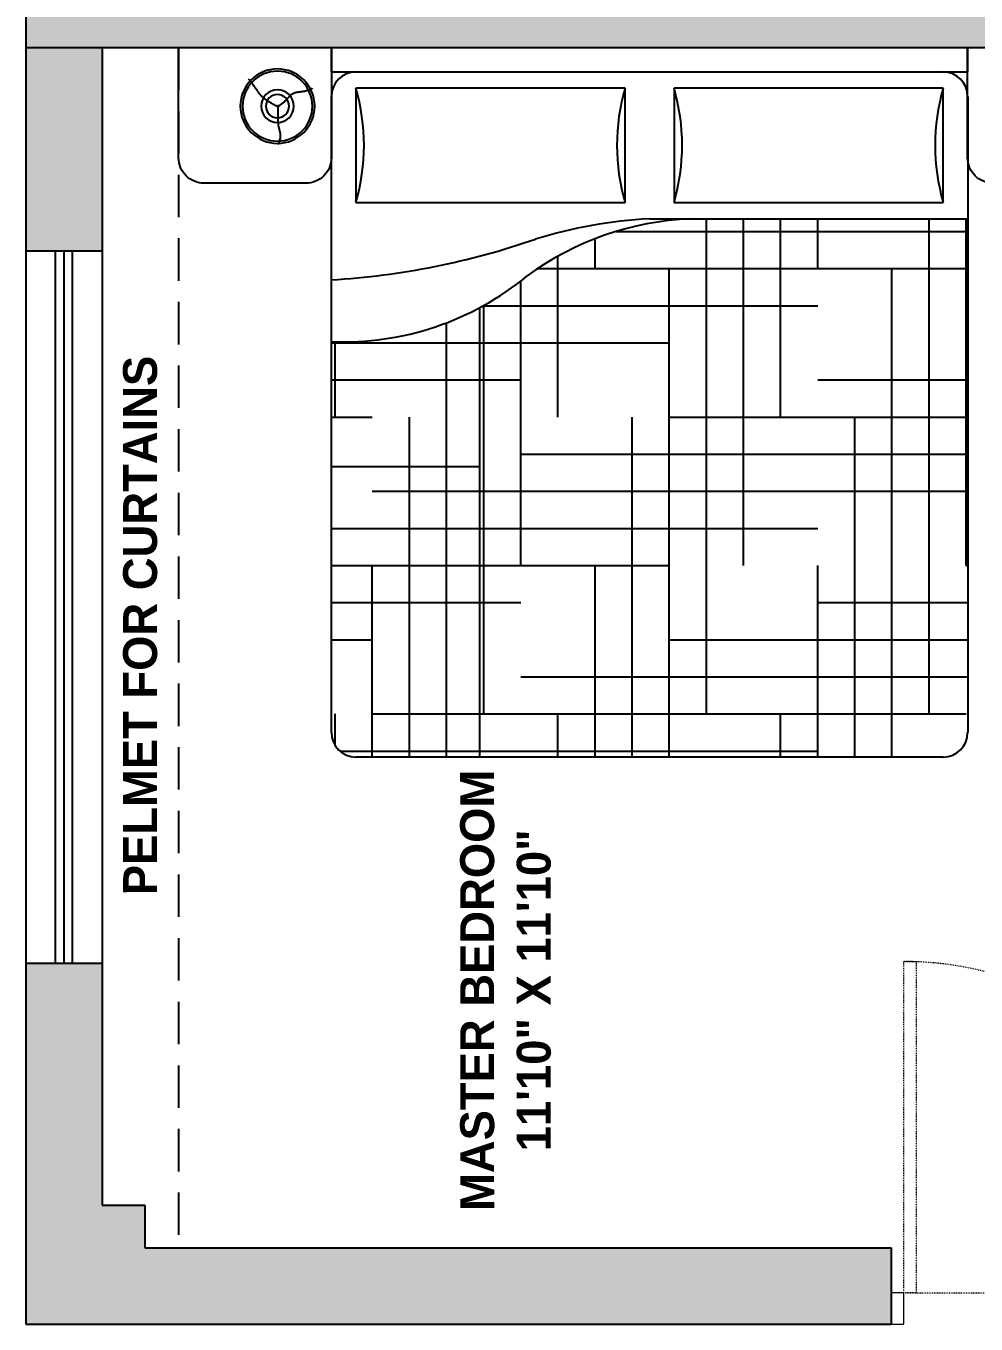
# Model space of a CAD drawing. Header units: inches. Extents: x 9636 to 21597, y -10243 to 557.
# Drawn here: x 9636.1 to 9748.1, y -6424.4 to -6271.4 of the extents above; entities that cross this region are included whole.
import ezdxf

# ---------------------------------------------------------------- set-up
doc = ezdxf.new("R2010")
doc.units = ezdxf.units.IN
doc.header["$MEASUREMENT"] = 0
for name, pattern in [('AUDIT_D_060311083008-3', [0]), ('DASHED', [0.75, 0.5, -0.25]), ('DASHED2', [0.375, 0.25, -0.125]), ('HIDDEN', [0.375, 0.25, -0.125])]:
    doc.linetypes.add(name, pattern=pattern)
for name, color, linetype in [('A-DOOR', 251, 'AUDIT_D_060311083008-3'), ('A-Door-Frame', 1, 'Continuous'), ('A-Door-Swing', 8, 'HIDDEN'), ('IEL-HATCH-002', 7, 'Continuous'), ('TEFRİŞ', 11, 'Continuous')]:
    doc.layers.add(name, color=color, linetype=linetype)
doc.styles.add('HEMI', font='stylu.ttf')
pattern_1 = [(90, (16.9, 0), (-744, 744), [744, -744]), (90, (140.9, 0), (-744, 744), [744, -744]), (90, (264.9, 0), (-744, 744), [744, -744]), (90, (388.9, 0), (-744, 744), [744, -744]), (90, (512.9, 0), (-744, 744), [744, -744]), (90, (636.9, 0), (-744, 744), [744, -744]), (90, (760.9, 0), (-744, 744), [744, -744]), (0, (16.9, 744), (744, -744), [744, -744]), (0, (16.9, 868), (744, -744), [744, -744]), (0, (16.9, 992), (744, -744), [744, -744]), (0, (16.9, 1116), (744, -744), [744, -744]), (0, (16.9, 1240), (744, -744), [744, -744]), (0, (16.9, 1364), (744, -744), [744, -744]), (0, (16.9, 1488), (744, -744), [744, -744])]

# ---------------------------------------------------------------- blocks, each defined once
blk = doc.blocks.new('*U11')
at = {"layer": 'A-Door-Frame', "lineweight": 5}
for p, q in [((0, -100), (0, 0)), ((1145.5, -100), (1145.5, 0))]:
    blk.add_line(p, q, dxfattribs=at)
for points in [[(0, -100), (40, -100), (40, 0), (0, 0)], [(1145.5, -100), (1105.5, -100), (1105.5, 0), (1145.5, 0)]]:
    blk.add_lwpolyline(points, dxfattribs=at)
at = {"layer": 'A-Door-Swing', "linetype": 'DASHED2', "lineweight": 5}
blk.add_line((49.5, 0), (1115, 0), dxfattribs=at)
blk.add_lwpolyline([(40, 0), (40, 1065.5), (80, 1065.5), (80, 0)], close=True, dxfattribs=at)
blk.add_arc((40, 0), 1065.5, 360, 90, dxfattribs=at)
blk = doc.blocks.new('db')
at = {"layer": 'IEL-HATCH-002', "transparency": 33554687}
h = blk.add_hatch(dxfattribs=at)
h.set_pattern_fill('AR-PARQ1', color=253, scale=62)
h.set_pattern_definition(pattern_1)
h.paths.add_polyline_path([(3316.83, 804.31), (3284.13, 804.31, 0.147224), (3264.9, 797.58, -0.185244), (3241.83, 789.83), (3241.83, 743.73, 0.414214), (3244.71, 740.84), (3313.94, 740.84, 0.414214), (3316.83, 743.73)])
h = blk.add_hatch(dxfattribs=at)
h.set_pattern_fill('AR-PARQ1', color=253, scale=62)
h.set_pattern_definition(pattern_1)
h.paths.add_polyline_path([(3316.83, 804.31), (3284.13, 804.31, 0.147224), (3264.9, 797.58, -0.185244), (3241.83, 789.83), (3241.83, 743.73, 0.414214), (3244.71, 740.84), (3313.94, 740.84, 0.414214), (3316.83, 743.73)])
h = blk.add_hatch(dxfattribs=at)
h.set_pattern_fill('HOUND', color=33, scale=70)
h.set_pattern_definition([(0, (16.908, 0), (17.5, 4.375), [70, -35]), (90, (16.908, 0), (-4.375, -17.5), [70, -35])])
h.paths.add_polyline_path([(3316.83, 804.31), (3284.13, 804.31, 0.147224), (3264.9, 797.58, -0.185244), (3241.83, 789.83), (3241.83, 743.73, 0.414214), (3244.71, 740.84), (3313.94, 740.84, 0.414214), (3316.83, 743.73)])
at = {"color": 0, "linetype": 'ByBlock'}
for p, q in [((3241.83, 824.5), (3316.83, 824.5)), ((3241.83, 821.61), (3241.83, 824.5)), ((3316.83, 821.61), (3316.83, 824.5)), ((3241.83, 821.61), (3316.83, 821.61)), ((3241.83, 743.73), (3241.83, 818.73)), ((3244.71, 819.69), (3244.71, 806.23)), ((3276.44, 819.69), (3244.71, 819.69)), ((3276.44, 806.23), (3276.44, 819.69)), ((3313.94, 819.69), (3282.21, 819.69)), ((3282.21, 819.69), (3282.21, 806.23)), ((3313.94, 806.23), (3313.94, 819.69)), ((3316.83, 818.73), (3316.83, 743.73)), ((3244.71, 806.23), (3276.44, 806.23)), ((3282.21, 806.23), (3313.94, 806.23)), ((3279.33, 804.31), (3316.83, 804.31)), ((3313.94, 740.84), (3244.71, 740.84))]:
    blk.add_line(p, q, dxfattribs=at)
for centre, radius, start, end in [((3244.71, 818.73), 2.88, 90, 180), ((3313.94, 818.73), 2.88, 0, 90), ((3221.63, 812.96), 24.04, 343.7398, 16.2602), ((3299.52, 812.96), 24.04, 163.7398, 196.2602), ((3259.13, 812.96), 24.04, 343.7398, 16.2602), ((3337.02, 812.96), 24.04, 163.7398, 196.2602), ((3285.7, 768.99), 35.35, 92.5398, 126.0403), ((3282.65, 746.81), 57.59, 93.3065, 106.9429), ((3236.62, 885.64), 88.69, 273.3665, 289.2534), ((3243.27, 823.78), 33.98, 267.5673, 309.5461), ((3244.71, 743.73), 2.88, 180, 270), ((3313.94, 743.73), 2.88, 270, 0)]:
    blk.add_arc(centre, radius, start, end, dxfattribs=at)

msp = doc.modelspace()

# ---------------------------------------------------------------- hatches: boundary and pattern name
at = {"layer": 'IEL-HATCH-002', "true_color": 0xc7c8ca, "transparency": 33554687}
h = msp.add_hatch(color=9, dxfattribs=at)
h.dxf.hatch_style = 1
h.paths.add_polyline_path([(9636.09, -6381.92), (9636.09, -6424.42), (9738.09, -6424.42), (9738.09, -6420.75), (9738.09, -6415.42), (9650.09, -6415.42), (9650.09, -6410.42), (9645.09, -6410.42), (9645.09, -6381.92)])
h.paths.add_polyline_path([(9636.09, -6273.92), (9636.09, -6297.92), (9645.09, -6297.92), (9645.09, -6273.92)])
h.paths.add_polyline_path([(9636.09, -6195.42), (9636.09, -6273.92), (9855.09, -6273.92), (9855.09, -6267.42), (9645.09, -6267.42), (9645.09, -6195.42)])
h.paths.add_polyline_path([(9855.09, -6166.42), (9855.09, -6190.42), (9741.09, -6190.42), (9741.09, -6194.09), (9741.09, -6195.42), (9855.09, -6195.42), (9855.09, -6267.42), (9855.09, -6273.92), (9864.09, -6273.92), (9864.09, -6267.42), (9864.09, -6195.42), (9864.09, -6166.42), (9860.43, -6166.42)])
h.paths.add_polyline_path([(9855.09, -6273.92), (9855.09, -6415.42), (9835.39, -6415.42), (9792.09, -6415.42), (9792.09, -6405.92), (9787.09, -6405.92), (9787.09, -6415.42), (9780.09, -6415.42), (9780.09, -6424.42), (9864.09, -6424.42), (9864.09, -6273.92)])
h.paths.add_polyline_path([(9636.09, -5954.42), (9636.09, -5984.02), (9645.09, -5984.02), (9645.09, -5963.42), (9837.09, -5963.42), (9843.09, -5963.42), (9855.09, -5963.42), (9855.09, -6123.42), (9864.09, -6123.42), (9864.09, -5954.42)])
h.paths.add_polyline_path([(9636.09, -6076.02), (9636.09, -6094.02), (9645.09, -6094.02), (9645.09, -6076.02)], flags=17)
h.paths.add_polyline_path([(9636.09, -6167.02), (9636.09, -6195.42), (9711.09, -6195.42), (9711.09, -6190.42), (9645.09, -6190.42), (9645.09, -6167.02)])

# ---------------------------------------------------------------- linework, layer by layer
for p, q in [((9636.09, -6195.42), (9636.09, -6273.92)), ((9636.09, -6273.92), (9864.09, -6273.92)), ((9636.09, -6273.92), (9636.09, -6424.42)), ((9645.09, -6273.92), (9645.09, -6410.42)), ((9645.09, -6410.42), (9650.09, -6410.42)), ((9650.09, -6410.42), (9650.09, -6415.42)), ((9650.09, -6415.42), (9738.09, -6415.42)), ((9738.09, -6415.42), (9738.09, -6424.42)), ((9636.09, -6424.42), (9738.09, -6424.42))]:
    msp.add_line(p, q)
at = {"linetype": 'DASHED', "ltscale": 10}
msp.add_line((9654.09, -6273.92), (9654.09, -6415.42), dxfattribs=at)
at = {"color": 143, "true_color": 0x7aafdf}
for p, q in [((9645.09, -6297.92), (9636.09, -6297.92)), ((9639.59, -6381.92), (9639.59, -6297.92)), ((9640.59, -6381.92), (9640.59, -6297.92)), ((9641.59, -6381.92), (9641.59, -6297.92)), ((9645.09, -6381.92), (9636.09, -6381.92))]:
    msp.add_line(p, q, dxfattribs=at)
for points in [[(9672.09, -6273.92), (9672.09, -6286.92, -0.414214), (9669.09, -6289.92), (9657.09, -6289.92, -0.414214), (9654.09, -6286.92), (9654.09, -6273.92)], [(9765.09, -6273.92), (9765.09, -6286.92, -0.414214), (9762.09, -6289.92), (9750.09, -6289.92, -0.414214), (9747.09, -6286.92), (9747.09, -6273.92)]]:
    msp.add_lwpolyline(points, format="xyb", close=True)
at = {"layer": 'TEFRİŞ', "color": 252, "linetype": 'Continuous', "true_color": 0x939598}
for p, q in [((9662.5, -6277.83), (9662.34, -6277.65)), ((9662.5, -6277.83), (9662.34, -6277.65)), ((9662.64, -6278), (9662.5, -6277.83)), ((9662.64, -6278), (9662.5, -6277.83)), ((9662.76, -6278.16), (9662.64, -6278)), ((9662.76, -6278.16), (9662.64, -6278)), ((9662.87, -6278.3), (9662.76, -6278.16)), ((9662.87, -6278.3), (9662.76, -6278.16)), ((9662.96, -6278.43), (9662.87, -6278.3)), ((9662.96, -6278.43), (9662.87, -6278.3)), ((9663.05, -6278.56), (9662.96, -6278.43)), ((9663.05, -6278.56), (9662.96, -6278.43)), ((9663.13, -6278.68), (9663.05, -6278.56)), ((9663.13, -6278.68), (9663.05, -6278.56)), ((9663.2, -6278.79), (9663.13, -6278.68)), ((9663.2, -6278.79), (9663.13, -6278.68)), ((9663.27, -6278.89), (9663.2, -6278.79)), ((9663.27, -6278.89), (9663.2, -6278.79)), ((9663.34, -6278.99), (9663.27, -6278.89)), ((9663.34, -6278.99), (9663.27, -6278.89)), ((9669.36, -6278.94), (9669.45, -6278.91)), ((9669.36, -6278.94), (9669.45, -6278.91)), ((9669.45, -6278.91), (9669.55, -6278.87)), ((9669.45, -6278.91), (9669.55, -6278.87)), ((9669.55, -6278.87), (9669.64, -6278.83)), ((9669.55, -6278.87), (9669.64, -6278.83)), ((9669.64, -6278.83), (9669.73, -6278.79)), ((9669.64, -6278.83), (9669.73, -6278.79)), ((9669.73, -6278.79), (9669.81, -6278.74)), ((9669.73, -6278.79), (9669.81, -6278.74)), ((9669.81, -6278.74), (9669.88, -6278.69)), ((9669.81, -6278.74), (9669.88, -6278.69)), ((9663.41, -6279.08), (9663.34, -6278.99)), ((9663.41, -6279.08), (9663.34, -6278.99)), ((9663.47, -6279.17), (9663.41, -6279.08)), ((9663.47, -6279.17), (9663.41, -6279.08)), ((9663.53, -6279.25), (9663.47, -6279.17)), ((9663.53, -6279.25), (9663.47, -6279.17)), ((9663.59, -6279.33), (9663.53, -6279.25)), ((9663.59, -6279.33), (9663.53, -6279.25)), ((9663.65, -6279.41), (9663.59, -6279.33)), ((9663.65, -6279.41), (9663.59, -6279.33)), ((9663.71, -6279.48), (9663.65, -6279.41)), ((9663.71, -6279.48), (9663.65, -6279.41)), ((9663.77, -6279.55), (9663.71, -6279.48)), ((9663.77, -6279.55), (9663.71, -6279.48)), ((9663.83, -6279.62), (9663.77, -6279.55)), ((9663.83, -6279.62), (9663.77, -6279.55)), ((9663.89, -6279.69), (9663.83, -6279.62)), ((9663.89, -6279.69), (9663.83, -6279.62)), ((9663.96, -6279.75), (9663.89, -6279.69)), ((9663.96, -6279.75), (9663.89, -6279.69)), ((9664.02, -6279.81), (9663.96, -6279.75)), ((9664.02, -6279.81), (9663.96, -6279.75)), ((9664.08, -6279.87), (9664.02, -6279.81)), ((9664.08, -6279.87), (9664.02, -6279.81)), ((9664.15, -6279.93), (9664.08, -6279.87)), ((9664.15, -6279.93), (9664.08, -6279.87)), ((9664.22, -6279.98), (9664.15, -6279.93)), ((9664.22, -6279.98), (9664.15, -6279.93)), ((9664.29, -6280.03), (9664.22, -6279.98)), ((9664.29, -6280.03), (9664.22, -6279.98)), ((9664.36, -6280.08), (9664.29, -6280.03)), ((9664.36, -6280.08), (9664.29, -6280.03)), ((9664.43, -6280.13), (9664.36, -6280.08)), ((9664.43, -6280.13), (9664.36, -6280.08)), ((9664.5, -6280.17), (9664.43, -6280.13)), ((9664.5, -6280.17), (9664.43, -6280.13)), ((9664.58, -6280.22), (9664.5, -6280.17)), ((9664.58, -6280.22), (9664.5, -6280.17)), ((9664.66, -6280.27), (9664.58, -6280.22)), ((9664.66, -6280.27), (9664.58, -6280.22)), ((9664.75, -6280.32), (9664.66, -6280.27)), ((9664.75, -6280.32), (9664.66, -6280.27)), ((9664.83, -6280.37), (9664.75, -6280.32)), ((9664.83, -6280.37), (9664.75, -6280.32)), ((9664.93, -6280.43), (9664.83, -6280.37)), ((9664.93, -6280.43), (9664.83, -6280.37)), ((9665.03, -6280.49), (9664.93, -6280.43)), ((9665.03, -6280.49), (9664.93, -6280.43)), ((9666.4, -6280.46), (9666.52, -6280.36)), ((9666.4, -6280.46), (9666.52, -6280.36)), ((9666.52, -6280.36), (9666.62, -6280.26)), ((9666.52, -6280.36), (9666.62, -6280.26)), ((9666.62, -6280.26), (9666.72, -6280.16)), ((9666.62, -6280.26), (9666.72, -6280.16)), ((9666.72, -6280.16), (9666.8, -6280.06)), ((9666.72, -6280.16), (9666.8, -6280.06)), ((9666.8, -6280.06), (9666.88, -6279.97)), ((9666.8, -6280.06), (9666.88, -6279.97)), ((9666.88, -6279.97), (9666.95, -6279.89)), ((9666.88, -6279.97), (9666.95, -6279.89)), ((9666.95, -6279.89), (9667.03, -6279.81)), ((9666.95, -6279.89), (9667.03, -6279.81)), ((9667.03, -6279.81), (9667.1, -6279.73)), ((9667.03, -6279.81), (9667.1, -6279.73)), ((9667.1, -6279.73), (9667.16, -6279.66)), ((9667.1, -6279.73), (9667.16, -6279.66)), ((9667.16, -6279.66), (9667.23, -6279.6)), ((9667.16, -6279.66), (9667.23, -6279.6)), ((9667.23, -6279.6), (9667.3, -6279.54)), ((9667.23, -6279.6), (9667.3, -6279.54)), ((9667.3, -6279.54), (9667.36, -6279.48)), ((9667.3, -6279.54), (9667.36, -6279.48)), ((9667.36, -6279.48), (9667.43, -6279.43)), ((9667.36, -6279.48), (9667.43, -6279.43)), ((9667.43, -6279.43), (9667.5, -6279.39)), ((9667.43, -6279.43), (9667.5, -6279.39)), ((9667.5, -6279.39), (9667.57, -6279.35)), ((9667.5, -6279.39), (9667.57, -6279.35)), ((9667.57, -6279.35), (9667.64, -6279.31)), ((9667.57, -6279.35), (9667.64, -6279.31)), ((9667.64, -6279.31), (9667.72, -6279.28)), ((9667.64, -6279.31), (9667.72, -6279.28)), ((9667.72, -6279.28), (9667.79, -6279.25)), ((9667.72, -6279.28), (9667.79, -6279.25)), ((9667.79, -6279.25), (9667.86, -6279.23)), ((9667.79, -6279.25), (9667.86, -6279.23)), ((9667.86, -6279.23), (9667.94, -6279.21)), ((9667.86, -6279.23), (9667.94, -6279.21)), ((9667.94, -6279.21), (9668.01, -6279.19)), ((9667.94, -6279.21), (9668.01, -6279.19)), ((9668.01, -6279.19), (9668.08, -6279.18)), ((9668.01, -6279.19), (9668.08, -6279.18)), ((9668.08, -6279.18), (9668.16, -6279.17)), ((9668.08, -6279.18), (9668.16, -6279.17)), ((9668.16, -6279.17), (9668.23, -6279.16)), ((9668.16, -6279.17), (9668.23, -6279.16)), ((9668.23, -6279.16), (9668.31, -6279.15)), ((9668.23, -6279.16), (9668.31, -6279.15)), ((9668.31, -6279.15), (9668.38, -6279.14)), ((9668.31, -6279.15), (9668.38, -6279.14)), ((9668.38, -6279.14), (9668.45, -6279.13)), ((9668.38, -6279.14), (9668.45, -6279.13)), ((9668.45, -6279.13), (9668.53, -6279.12)), ((9668.45, -6279.13), (9668.53, -6279.12)), ((9668.53, -6279.12), (9668.6, -6279.11)), ((9668.53, -6279.12), (9668.6, -6279.11)), ((9668.6, -6279.11), (9668.67, -6279.1)), ((9668.6, -6279.11), (9668.67, -6279.1)), ((9668.67, -6279.1), (9668.75, -6279.09)), ((9668.67, -6279.1), (9668.75, -6279.09)), ((9668.75, -6279.09), (9668.83, -6279.07)), ((9668.75, -6279.09), (9668.83, -6279.07)), ((9668.83, -6279.07), (9668.91, -6279.06)), ((9668.83, -6279.07), (9668.91, -6279.06)), ((9668.91, -6279.06), (9668.99, -6279.04)), ((9668.91, -6279.06), (9668.99, -6279.04)), ((9668.99, -6279.04), (9669.08, -6279.02)), ((9668.99, -6279.04), (9669.08, -6279.02)), ((9669.08, -6279.02), (9669.17, -6279)), ((9669.08, -6279.02), (9669.17, -6279)), ((9669.17, -6279), (9669.26, -6278.97)), ((9669.17, -6279), (9669.26, -6278.97)), ((9669.26, -6278.97), (9669.36, -6278.94)), ((9669.26, -6278.97), (9669.36, -6278.94)), ((9665.14, -6280.56), (9665.03, -6280.49)), ((9665.14, -6280.56), (9665.03, -6280.49)), ((9665.26, -6280.63), (9665.14, -6280.56)), ((9665.26, -6280.63), (9665.14, -6280.56)), ((9665.39, -6280.7), (9665.26, -6280.63)), ((9665.39, -6280.7), (9665.26, -6280.63)), ((9665.55, -6280.79), (9665.39, -6280.7)), ((9665.55, -6280.79), (9665.39, -6280.7)), ((9665.72, -6280.88), (9665.55, -6280.79)), ((9665.72, -6280.88), (9665.55, -6280.79)), ((9665.72, -6280.9), (9665.93, -6280.79)), ((9665.72, -6280.9), (9665.93, -6280.79)), ((9665.91, -6280.97), (9665.72, -6280.88)), ((9665.91, -6280.97), (9665.72, -6280.88)), ((9665.8, -6281.09), (9665.79, -6281.26)), ((9665.8, -6281.09), (9665.79, -6281.26)), ((9665.79, -6281.26), (9665.79, -6281.4)), ((9665.79, -6281.26), (9665.79, -6281.4)), ((9665.79, -6281.4), (9665.79, -6281.53)), ((9665.79, -6281.4), (9665.79, -6281.53)), ((9665.79, -6281.53), (9665.79, -6281.64)), ((9665.79, -6281.53), (9665.79, -6281.64)), ((9665.79, -6281.64), (9665.8, -6281.75)), ((9665.79, -6281.64), (9665.8, -6281.75)), ((9665.81, -6280.91), (9665.8, -6281.09)), ((9665.81, -6280.91), (9665.8, -6281.09)), ((9665.8, -6281.75), (9665.8, -6281.85)), ((9665.8, -6281.75), (9665.8, -6281.85)), ((9665.8, -6281.85), (9665.8, -6281.95)), ((9665.8, -6281.85), (9665.8, -6281.95)), ((9665.8, -6281.95), (9665.8, -6282.04)), ((9665.8, -6281.95), (9665.8, -6282.04)), ((9665.82, -6280.7), (9665.81, -6280.91)), ((9665.82, -6280.7), (9665.81, -6280.91)), ((9665.93, -6280.79), (9666.11, -6280.68)), ((9665.93, -6280.79), (9666.11, -6280.68)), ((9666.11, -6280.68), (9666.27, -6280.57)), ((9666.11, -6280.68), (9666.27, -6280.57)), ((9666.27, -6280.57), (9666.4, -6280.46)), ((9666.27, -6280.57), (9666.4, -6280.46)), ((9665.8, -6282.22), (9665.79, -6282.31)), ((9665.8, -6282.22), (9665.79, -6282.31)), ((9665.79, -6282.31), (9665.79, -6282.39)), ((9665.79, -6282.31), (9665.79, -6282.39)), ((9665.79, -6282.39), (9665.79, -6282.47)), ((9665.79, -6282.39), (9665.79, -6282.47)), ((9665.79, -6282.47), (9665.79, -6282.55)), ((9665.79, -6282.47), (9665.79, -6282.55)), ((9665.79, -6282.55), (9665.79, -6282.63)), ((9665.79, -6282.55), (9665.79, -6282.63)), ((9665.79, -6282.63), (9665.79, -6282.71)), ((9665.79, -6282.63), (9665.79, -6282.71)), ((9665.79, -6282.71), (9665.79, -6282.79)), ((9665.79, -6282.71), (9665.79, -6282.79)), ((9665.79, -6282.79), (9665.8, -6282.86)), ((9665.79, -6282.79), (9665.8, -6282.86)), ((9665.8, -6282.04), (9665.8, -6282.13)), ((9665.8, -6282.04), (9665.8, -6282.13)), ((9665.8, -6282.13), (9665.8, -6282.22)), ((9665.8, -6282.13), (9665.8, -6282.22)), ((9665.8, -6282.86), (9665.81, -6282.94)), ((9665.8, -6282.86), (9665.81, -6282.94)), ((9665.81, -6282.94), (9665.82, -6283.02)), ((9665.81, -6282.94), (9665.82, -6283.02)), ((9665.82, -6283.02), (9665.83, -6283.09)), ((9665.82, -6283.02), (9665.83, -6283.09)), ((9665.83, -6283.09), (9665.84, -6283.17)), ((9665.83, -6283.09), (9665.84, -6283.17)), ((9665.84, -6283.17), (9665.85, -6283.25)), ((9665.84, -6283.17), (9665.85, -6283.25)), ((9665.85, -6283.25), (9665.86, -6283.32)), ((9665.85, -6283.25), (9665.86, -6283.32)), ((9665.86, -6283.32), (9665.88, -6283.4)), ((9665.86, -6283.32), (9665.88, -6283.4)), ((9665.88, -6283.4), (9665.9, -6283.48)), ((9665.88, -6283.4), (9665.9, -6283.48)), ((9665.9, -6283.48), (9665.92, -6283.56)), ((9665.9, -6283.48), (9665.92, -6283.56)), ((9665.93, -6284.97), (9665.89, -6285.09)), ((9665.93, -6284.97), (9665.89, -6285.09)), ((9665.92, -6283.56), (9665.94, -6283.64)), ((9665.92, -6283.56), (9665.94, -6283.64)), ((9665.97, -6284.84), (9665.93, -6284.97)), ((9665.97, -6284.84), (9665.93, -6284.97)), ((9665.94, -6283.64), (9665.96, -6283.72)), ((9665.94, -6283.64), (9665.96, -6283.72)), ((9665.96, -6283.72), (9665.98, -6283.8)), ((9665.96, -6283.72), (9665.98, -6283.8)), ((9666.01, -6284.73), (9665.97, -6284.84)), ((9666.01, -6284.73), (9665.97, -6284.84)), ((9665.98, -6283.8), (9666, -6283.88)), ((9665.98, -6283.8), (9666, -6283.88)), ((9666, -6283.88), (9666.02, -6283.96)), ((9666, -6283.88), (9666.02, -6283.96)), ((9666.04, -6284.61), (9666.01, -6284.73)), ((9666.04, -6284.61), (9666.01, -6284.73)), ((9666.02, -6283.96), (9666.04, -6284.04)), ((9666.02, -6283.96), (9666.04, -6284.04)), ((9666.04, -6284.04), (9666.05, -6284.13)), ((9666.04, -6284.04), (9666.05, -6284.13)), ((9666.06, -6284.51), (9666.04, -6284.61)), ((9666.06, -6284.51), (9666.04, -6284.61)), ((9666.05, -6284.13), (9666.07, -6284.22)), ((9666.05, -6284.13), (9666.07, -6284.22)), ((9666.07, -6284.4), (9666.06, -6284.51)), ((9666.07, -6284.4), (9666.06, -6284.51)), ((9666.07, -6284.22), (9666.07, -6284.31)), ((9666.07, -6284.22), (9666.07, -6284.31)), ((9666.07, -6284.31), (9666.07, -6284.4)), ((9666.07, -6284.31), (9666.07, -6284.4)), ((9665.85, -6285.23), (9665.8, -6285.36)), ((9665.85, -6285.23), (9665.8, -6285.36)), ((9665.89, -6285.09), (9665.85, -6285.23)), ((9665.89, -6285.09), (9665.85, -6285.23))]:
    msp.add_line(p, q, dxfattribs=at)
at = {"layer": 'TEFRİŞ', "color": 252, "linetype": 'Continuous', "true_color": 0x939598, "extrusion": (0, 0, -1)}
for major_axis, start_param, end_param in [((-3.1, -3.1), 3.926991, 10.210176), ((2.91, -2.91), 5.497787, 11.780972), ((2.91, -2.91), 5.497787, 11.780972), ((1.36, -1.36), 5.497787, 11.780972), ((1.36, -1.36), 5.497787, 11.780972), ((0.969, -0.969), 5.497787, 11.780972), ((0.969, -0.969), 5.497787, 11.780972)]:
    msp.add_ellipse((9665.74, -6280.84), major_axis=major_axis, ratio=1, start_param=start_param, end_param=end_param, dxfattribs=at)

# ---------------------------------------------------------------- block references
msp.add_blockref('db', (6430.27, -7098.42))
at = {"layer": 'A-DOOR', "lineweight": 5, "xscale": 0.03666666666666651, "yscale": 0.03666666666666651, "zscale": 0.03666666666666651}
msp.add_blockref('*U11', (9738.09, -6420.75), dxfattribs=at)

# ---------------------------------------------------------------- texts
at = {"color": 177, "lineweight": 15, "true_color": 0x293189, "insert": (9647.54, -6307.46), "char_height": 4, "width": 69.2136, "attachment_point": 3, "rotation": 90.0094, "style": 'HEMI'}
msp.add_mtext('\\pxqc;{\\fStylus BT|b1|i0|c0|p34;PELMET FOR CURTAINS}', dxfattribs=at)
at = {"color": 1, "lineweight": 15, "insert": (9687.27, -6344.5), "char_height": 4, "width": 81.1585, "attachment_point": 3, "rotation": 90.0094, "style": 'HEMI'}
msp.add_mtext('\\pxqc;{\\fStylus BT|b1|i0|c0|p34;MASTER BEDROOM\\P11\'10" X 11\'10"}', dxfattribs=at)

doc.saveas('drawing.dxf')
